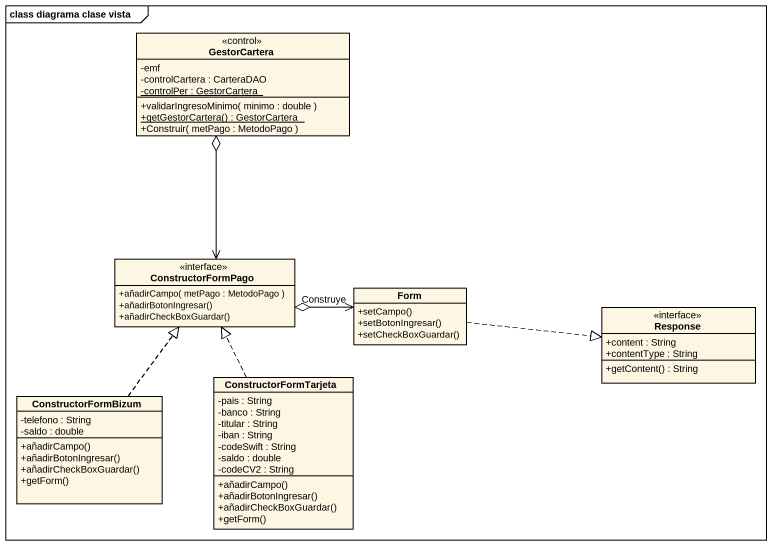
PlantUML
@startuml
mainframe class diagrama clase vista
hide circle
hide empty members
skinparam classAttributeIconSize 0
class GestorCartera <<control>> {
  -emf
  -controlCartera : CarteraDAO
  {static} -controlPer : GestorCartera
  +validarIngresoMinimo( minimo : double )
  {static} +getGestorCartera() : GestorCartera
  +Construir( metPago : MetodoPago )
}
interface ConstructorFormPago {
  +añadirCampo( metPago : MetodoPago )
  +añadirBotonIngresar()
  +añadirCheckBoxGuardar()
}
class Form {
  +setCampo()
  +setBotonIngresar()
  +setCheckBoxGuardar()
}
interface Response {
  +content : String
  +contentType : String
  +getContent() : String
}
class ConstructorFormTarjeta {
  -pais : String
  -banco : String
  -titular : String
  -iban : String
  -codeSwift : String
  -saldo : double
  -codeCV2 : String
  +añadirCampo()
  +añadirBotonIngresar()
  +añadirCheckBoxGuardar()
  +getForm()
}
class ConstructorFormBizum {
  -telefono : String
  -saldo : double
  +añadirCampo()
  +añadirBotonIngresar()
  +añadirCheckBoxGuardar()
  +getForm()
}
GestorCartera o--> ConstructorFormPago
ConstructorFormPago o-right-> Form : Construye
Form .right.|> Response
ConstructorFormTarjeta .up.|> ConstructorFormPago
ConstructorFormBizum .up.|> ConstructorFormPago
@enduml
